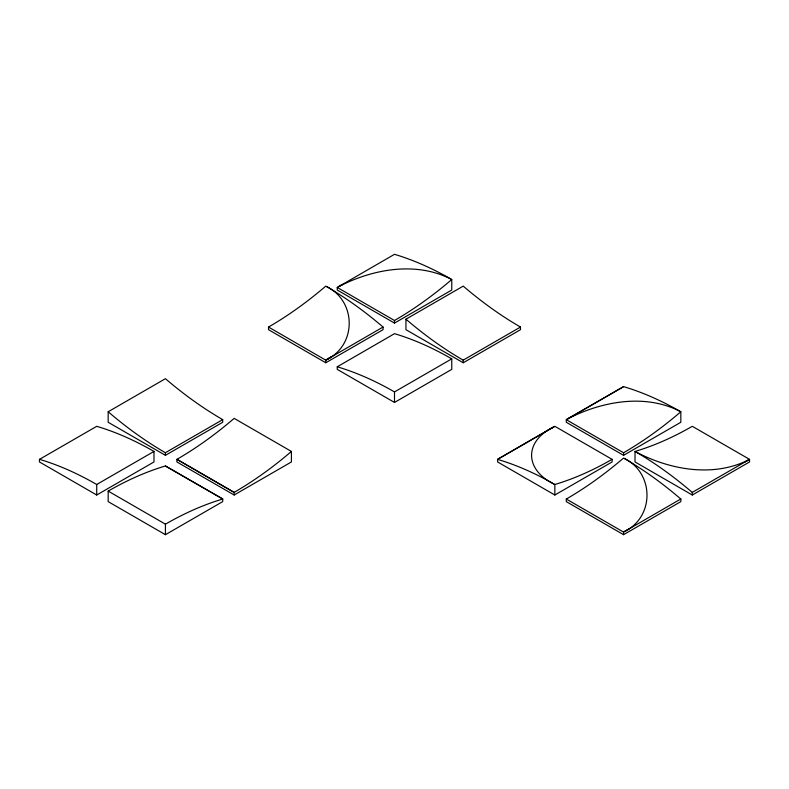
<?xml version="1.0" encoding="UTF-8"?>
<svg xmlns="http://www.w3.org/2000/svg" width="789" height="789" viewBox="0 0 789 789"><rect width="100%" height="100%" fill="white"/><g stroke="black" fill="none" stroke-linecap="round" stroke-linejoin="round"><path stroke-width="1.18" d="M222.705 419.63L165.434 452.689L165.434 455.332L222.705 422.273L222.705 419.63A343.6 198.374 60 0 1 165.434 378.7L108.172 411.759L108.172 422.273L165.434 455.332M520.484 327.05L463.222 360.119L463.222 362.762L520.484 329.694L520.484 327.05A343.6 198.374 60 0 1 463.222 286.121L405.95 319.19L405.95 329.694L463.222 362.762M612.116 459.366L554.845 426.307A343.6 198.374 -60 0 1 549.677 429.226L497.583 459.306L497.583 461.95L554.845 495.009L612.116 461.95L612.116 459.306A343.6 198.374 -60 0 1 554.845 484.495C524.616 470.422 523.363 441.367 554.065 426.77L497.593 459.376A343.432 198.286 60 0 1 554.046 484.032M749.55 459.366L692.288 426.307A343.6 198.374 -60 0 1 635.017 451.436L635.017 461.95L692.288 495.009L749.55 461.95L749.55 459.306A343.6 198.374 -60 0 1 744.382 462.285L744.421 462.265M165.424 465.983L222.705 498.973L222.705 501.626L165.434 534.686L108.172 501.626L108.172 491.103A343.432 198.286 -60 0 1 165.424 465.983L222.705 498.973M325.768 360.169L268.516 327.05A343.6 198.374 -60 0 0 325.778 286.121C356.51 300.422 357.249 344.852 326.557 359.715L383.05 327.05A343.432 198.286 60 0 0 326.587 286.585M623.566 532.102L566.295 499.042A343.6 198.374 -60 0 0 623.566 458.044C654.298 472.355 655.038 516.775 624.346 531.638L680.828 498.973L680.828 501.626L623.566 534.686L623.566 532.042A343.6 198.374 -60 0 0 628.734 529.054M680.828 498.973L680.818 499.033A343.432 198.286 60 0 0 624.365 458.508M692.288 495.009L692.288 492.366L748.751 459.819C712.95 477.907 669.082 469.721 635.017 451.436M341.903 284.691L342.357 284.415A343.6 198.374 -60 0 1 337.238 287.443L394.5 320.502A343.6 198.374 -60 0 0 451.762 279.513C416.237 260.873 372.28 269.01 338.126 286.94M330.907 357.161L330.404 357.456M330.315 357.516L329.763 357.841M329.674 357.89L329.121 358.216M680.029 411.296A343.432 198.286 60 0 0 623.576 386.64L571.473 416.641A343.6 198.374 -60 0 1 566.295 419.689L566.295 422.273L623.566 455.332L680.828 422.273L680.828 411.759C645.727 393.277 602.401 401.197 568.425 418.466M329.033 358.275L328.293 358.699M568.238 418.574L567.143 419.215M327.79 358.995L326.646 359.666M39.46 459.376L96.731 426.316A343.432 198.286 60 0 1 153.983 451.436L153.983 461.95L96.712 495.009L39.45 461.95L39.45 459.306A343.432 198.286 60 0 1 96.712 484.495L153.983 451.436M268.516 327.119L268.516 329.694L325.778 362.762L383.05 329.694L383.05 327.05M337.248 287.452L337.238 290.027L394.5 323.086L451.762 290.027L451.762 279.513M337.248 366.796L394.5 333.668A343.432 198.286 60 0 1 451.762 358.857L451.762 369.37L394.5 402.439L337.238 369.37L337.248 366.796A343.432 198.286 60 0 1 394.5 391.926L451.762 358.857M234.155 495.009L291.417 461.95L291.417 451.436L234.155 418.377A343.6 198.374 -60 0 1 176.884 459.366L176.884 461.95L234.155 495.009L234.155 492.366A343.6 198.374 -60 0 0 291.417 451.436M567.104 419.245L623.576 386.64M338.412 286.782L394.5 254.314A343.432 198.286 60 0 1 450.963 279.05M566.315 419.699L623.566 452.758A343.6 198.374 -60 0 0 680.828 411.759M623.566 534.686L566.295 501.626L566.295 498.973M108.172 491.103L165.434 524.172A343.432 198.286 -60 0 1 222.685 499.052M623.566 452.758L623.566 455.332M394.5 320.502L394.5 323.086M554.845 484.495L554.845 495.009M394.5 391.926L394.5 402.439M325.778 360.119L325.778 362.762M165.434 524.172L165.434 534.686M96.712 484.495L96.712 495.009M330.956 357.131A343.6 198.374 -60 0 1 325.778 360.178M463.222 360.178A343.6 198.374 60 0 1 405.95 319.19M165.434 452.758A343.6 198.374 60 0 1 108.172 411.759M635.816 451.9A343.432 198.286 60 0 1 692.269 492.425M234.155 492.366L176.884 459.306L234.155 492.435"/></g></svg>
